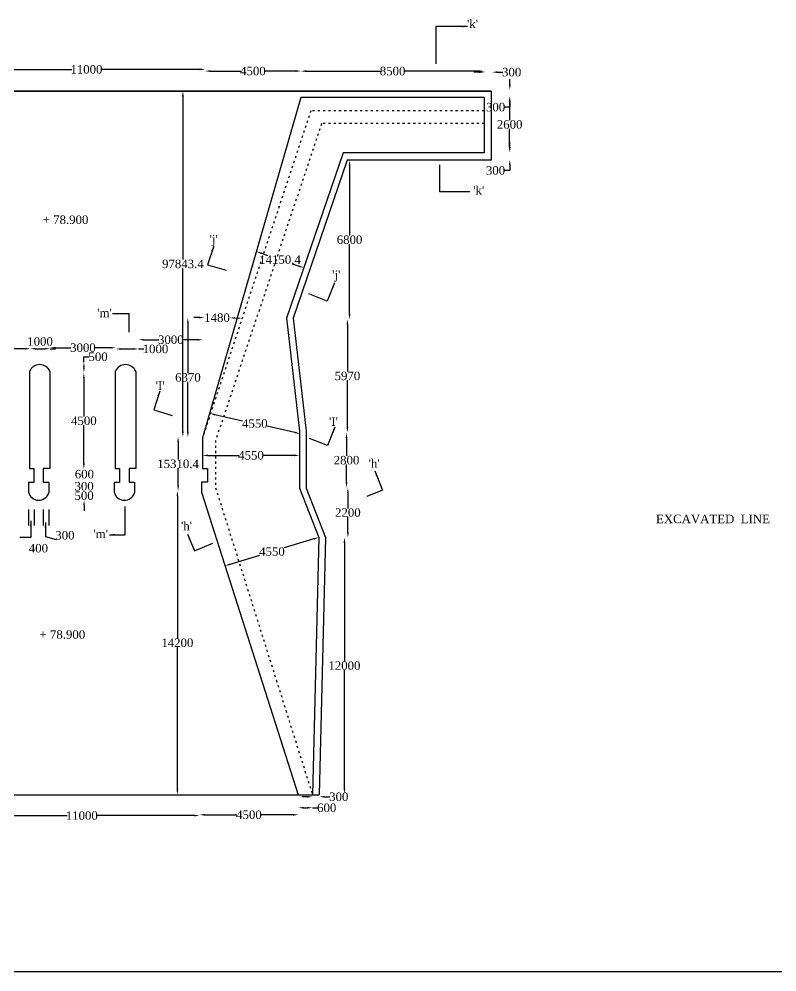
# Model space of a CAD drawing. Header units: millimetres. Extents: x 25263 to 1189477, y 36281 to 720269.
# Drawn here: x 509882 to 724245, y 36281 to 305945 of the extents above; entities that cross this region are included whole.
import ezdxf

# ---------------------------------------------------------------- set-up
doc = ezdxf.new("R2010")
doc.units = ezdxf.units.MM
doc.header["$MEASUREMENT"] = 0
doc.header["$PDMODE"] = 66
doc.header["$PDSIZE"] = 170
doc.linetypes.add('ACAD_ISO03W100', pattern=[30, 12, -18])
for name, color, linetype in [('DIM', 5, 'Continuous'), ('DOT LINE', 3, 'ACAD_ISO03W100'), ('DWG. LINE', 1, 'Continuous'), ('DWG.LINE', 10, 'Continuous'), ('TEXT', 7, 'Continuous')]:
    doc.layers.add(name, color=color, linetype=linetype)
doc.layers.add('TITLE', color=7, linetype='Continuous', lineweight=30)
doc.styles.get("Standard").update_dxf_attribs({"font": 'TIMES.TTF', "height": 2400})
doc.dimstyles.get("Standard").update_dxf_attribs({"dimtxt": 2400, "dimasz": 1500, "dimexe": 0.18, "dimexo": 0.0625, "dimgap": 0.09, "dimtad": 0, "dimtih": 1, "dimtoh": 1, "dimdec": 1, "dimzin": 0, "dimdsep": 46, "dimtxsty": 'Standard', "dimcen": 0.09, "dimse1": 1, "dimse2": 1, "dimclrd": 5, "dimclre": 5, "dimclrt": 4, "dimadec": 0, "dimazin": 0, "dimtfac": 1, "dimtdec": 1, "dimtofl": 0, "dimtmove": 0, "dimatfit": 3, "dimfxl": 1, "dimtolj": 1, "dimtzin": 0, "dimarcsym": 0})

# ---------------------------------------------------------------- blocks, each defined once
blk = doc.blocks.new('*D112')
at = {"layer": 'Defpoints', "color": 0}
for p in [(528479, 205830), (528214, 178669), (528479, 178669)]:
    blk.add_point(p, dxfattribs=at)
at = {"layer": 'DIM', "color": 5, "lineweight": -2}
for p, q in [((528214, 204330), (528214, 193470)), ((528214, 180169), (528214, 191028))]:
    blk.add_line(p, q, dxfattribs=at)
at = {"layer": 'DIM', "color": 5}
for points in [[(527964, 204330), (528464, 204330), (528214, 205830)], [(527964, 180169), (528464, 180169), (528214, 178669)]]:
    blk.add_solid(points, dxfattribs=at)
at = {"layer": 'DIM', "color": 4, "insert": (528214, 192249), "char_height": 2400, "attachment_point": 5}
blk.add_mtext('\\A1;4500', dxfattribs=at)
blk = doc.blocks.new('*D113')
at = {"layer": 'Defpoints', "color": 0}
for p in [(528214, 208866), (528217, 208866), (528214, 205830)]:
    blk.add_point(p, dxfattribs=at)
at = {"layer": 'DIM', "color": 5, "lineweight": -2}
for p, q in [((528217, 208866), (528217, 210366)), ((528217, 210366), (529717, 210366)), ((528217, 207330), (528217, 207366))]:
    blk.add_line(p, q, dxfattribs=at)
at = {"layer": 'DIM', "color": 5}
for points in [[(527967, 207366), (528467, 207366), (528217, 208866)], [(527967, 207330), (528467, 207330), (528217, 205830)]]:
    blk.add_solid(points, dxfattribs=at)
at = {"layer": 'DIM', "color": 4, "insert": (532227, 210366), "char_height": 2400, "attachment_point": 5}
blk.add_mtext('\\A1;500', dxfattribs=at)
blk = doc.blocks.new('*D133')
at = {"layer": 'Defpoints', "color": 0}
for p in [(494302, 80500), (560942, 80527), (560942, 80500)]:
    blk.add_point(p, dxfattribs=at)
at = {"layer": 'DIM', "color": 5, "lineweight": -2}
for p, q in [((495802, 80527), (523463, 80527)), ((559442, 80527), (531781, 80527))]:
    blk.add_line(p, q, dxfattribs=at)
at = {"layer": 'DIM', "color": 5}
for points in [[(495802, 80777), (495802, 80277), (494302, 80527)], [(559442, 80777), (559442, 80277), (560942, 80527)]]:
    blk.add_solid(points, dxfattribs=at)
at = {"layer": 'DIM', "color": 4, "insert": (527622, 80527), "char_height": 2400, "attachment_point": 5}
blk.add_mtext('\\A1;11000', dxfattribs=at)
blk = doc.blocks.new('*D134')
at = {"layer": 'Defpoints', "color": 0}
for p in [(560942, 80527), (588868, 80751), (588868, 80527)]:
    blk.add_point(p, dxfattribs=at)
at = {"layer": 'DIM', "color": 5, "lineweight": -2}
for p, q in [((562442, 80751), (571452, 80751)), ((587368, 80751), (578358, 80751))]:
    blk.add_line(p, q, dxfattribs=at)
at = {"layer": 'DIM', "color": 5}
for points in [[(562442, 81001), (562442, 80501), (560942, 80751)], [(587368, 81001), (587368, 80501), (588868, 80751)]]:
    blk.add_solid(points, dxfattribs=at)
at = {"layer": 'DIM', "color": 4, "insert": (574905, 80751), "char_height": 2400, "attachment_point": 5}
blk.add_mtext('\\A1;4500', dxfattribs=at)
blk = doc.blocks.new('*D135')
at = {"layer": 'Defpoints', "color": 0}
for p in [(588849, 86414), (592877, 86414), (592877, 82740)]:
    blk.add_point(p, dxfattribs=at)
at = {"layer": 'DIM', "color": 5, "lineweight": -2}
for p, q in [((590349, 82740), (591377, 82740)), ((592877, 82740), (594377, 82740))]:
    blk.add_line(p, q, dxfattribs=at)
at = {"layer": 'DIM', "color": 5}
for points in [[(590349, 82990), (590349, 82490), (588849, 82740)], [(591377, 82990), (591377, 82490), (592877, 82740)]]:
    blk.add_solid(points, dxfattribs=at)
at = {"layer": 'DIM', "color": 4, "insert": (596896, 82740), "char_height": 2400, "attachment_point": 5}
blk.add_mtext('\\A1;600', dxfattribs=at)
blk = doc.blocks.new('*D136')
at = {"layer": 'Defpoints', "color": 0}
for p in [(592877, 86414), (594782, 86414), (594782, 85850)]:
    blk.add_point(p, dxfattribs=at)
at = {"layer": 'DIM', "color": 5, "lineweight": -2}
for p, q in [((591377, 85850), (589877, 85850)), ((596282, 85850), (597782, 85850))]:
    blk.add_line(p, q, dxfattribs=at)
at = {"layer": 'DIM', "color": 5}
for points in [[(591377, 86100), (591377, 85600), (592877, 85850)], [(596282, 86100), (596282, 85600), (594782, 85850)]]:
    blk.add_solid(points, dxfattribs=at)
at = {"layer": 'DIM', "color": 4, "insert": (600305, 85850), "char_height": 2400, "attachment_point": 5}
blk.add_mtext('\\A1;300', dxfattribs=at)
blk = doc.blocks.new('*D137')
at = {"layer": 'Defpoints', "color": 0}
for p in [(553898, 172429), (554654, 172429), (553898, 86414)]:
    blk.add_point(p, dxfattribs=at)
at = {"layer": 'DIM', "color": 5, "lineweight": -2}
for p, q in [((554654, 170929), (554654, 130642)), ((554654, 87914), (554654, 128200))]:
    blk.add_line(p, q, dxfattribs=at)
at = {"layer": 'DIM', "color": 5}
for points in [[(554404, 170929), (554904, 170929), (554654, 172429)], [(554404, 87914), (554904, 87914), (554654, 86414)]]:
    blk.add_solid(points, dxfattribs=at)
at = {"layer": 'DIM', "color": 4, "insert": (554654, 129421), "char_height": 2400, "attachment_point": 5}
blk.add_mtext('\\A1;14200', dxfattribs=at)
blk = doc.blocks.new('*D138')
at = {"layer": 'Defpoints', "color": 0}
for p in [(554650, 187713), (554858, 187713), (554650, 172402)]:
    blk.add_point(p, dxfattribs=at)
at = {"layer": 'DIM', "color": 5, "lineweight": -2}
for p, q in [((554858, 186213), (554858, 181282)), ((554858, 173902), (554858, 178833))]:
    blk.add_line(p, q, dxfattribs=at)
at = {"layer": 'DIM', "color": 5}
for points in [[(554608, 186213), (555108, 186213), (554858, 187713)], [(554608, 173902), (555108, 173902), (554858, 172402)]]:
    blk.add_solid(points, dxfattribs=at)
at = {"layer": 'DIM', "color": 4, "insert": (554858, 180057), "char_height": 2400, "attachment_point": 5}
blk.add_mtext('\\A1;15310.4', dxfattribs=at)
blk = doc.blocks.new('*D139')
at = {"layer": 'Defpoints', "color": 0}
for p in [(554858, 285556), (556217, 285556), (554858, 187713)]:
    blk.add_point(p, dxfattribs=at)
at = {"layer": 'DIM', "color": 5, "lineweight": -2}
for p, q in [((556217, 284056), (556217, 237859)), ((556217, 189213), (556217, 235410))]:
    blk.add_line(p, q, dxfattribs=at)
at = {"layer": 'DIM', "color": 5}
for points in [[(555967, 284056), (556467, 284056), (556217, 285556)], [(555967, 189213), (556467, 189213), (556217, 187713)]]:
    blk.add_solid(points, dxfattribs=at)
at = {"layer": 'DIM', "color": 4, "insert": (556217, 236634), "char_height": 2400, "attachment_point": 5}
blk.add_mtext('\\A1;97843.4', dxfattribs=at)
blk = doc.blocks.new('*D140')
at = {"layer": 'Defpoints', "color": 0}
for p in [(557877, 221401), (557643, 187657), (557877, 187657)]:
    blk.add_point(p, dxfattribs=at)
at = {"layer": 'DIM', "color": 5, "lineweight": -2}
for p, q in [((557643, 219901), (557643, 205754)), ((557643, 189157), (557643, 203305))]:
    blk.add_line(p, q, dxfattribs=at)
at = {"layer": 'DIM', "color": 5}
for points in [[(557393, 219901), (557893, 219901), (557643, 221401)], [(557393, 189157), (557893, 189157), (557643, 187657)]]:
    blk.add_solid(points, dxfattribs=at)
at = {"layer": 'DIM', "color": 4, "insert": (557643, 204529), "char_height": 2400, "attachment_point": 5}
blk.add_mtext('\\A1;6370', dxfattribs=at)
blk = doc.blocks.new('*D141')
at = {"layer": 'Defpoints', "color": 0}
for p in [(494509, 212762), (513046, 212762), (513046, 212647)]:
    blk.add_point(p, dxfattribs=at)
at = {"layer": 'DIM', "color": 5, "lineweight": -2}
for p, q in [((496009, 212647), (500369, 212647)), ((511546, 212647), (507187, 212647))]:
    blk.add_line(p, q, dxfattribs=at)
at = {"layer": 'DIM', "color": 5}
for points in [[(496009, 212897), (496009, 212397), (494509, 212647)], [(511546, 212897), (511546, 212397), (513046, 212647)]]:
    blk.add_solid(points, dxfattribs=at)
at = {"layer": 'DIM', "color": 4, "insert": (503778, 212647), "char_height": 2400, "attachment_point": 5}
blk.add_mtext('\\A1;3000', dxfattribs=at)
blk = doc.blocks.new('*D142')
at = {"layer": 'Defpoints', "color": 0}
for p in [(518692, 212647), (537207, 212930), (537207, 212647)]:
    blk.add_point(p, dxfattribs=at)
at = {"layer": 'DIM', "color": 5, "lineweight": -2}
for p, q in [((520192, 212930), (524541, 212930)), ((535707, 212930), (531358, 212930))]:
    blk.add_line(p, q, dxfattribs=at)
at = {"layer": 'DIM', "color": 5}
for points in [[(520192, 213180), (520192, 212680), (518692, 212930)], [(535707, 213180), (535707, 212680), (537207, 212930)]]:
    blk.add_solid(points, dxfattribs=at)
at = {"layer": 'DIM', "color": 4, "insert": (527949, 212930), "char_height": 2400, "attachment_point": 5}
blk.add_mtext('\\A1;3000', dxfattribs=at)
blk = doc.blocks.new('*D143')
at = {"layer": 'Defpoints', "color": 0}
for p in [(537207, 212930), (543693, 212930), (543693, 212580)]:
    blk.add_point(p, dxfattribs=at)
at = {"layer": 'DIM', "color": 5, "lineweight": -2}
for p, q in [((538707, 212580), (542193, 212580)), ((543693, 212580), (545193, 212580))]:
    blk.add_line(p, q, dxfattribs=at)
at = {"layer": 'DIM', "color": 5}
for points in [[(538707, 212830), (538707, 212330), (537207, 212580)], [(542193, 212830), (542193, 212330), (543693, 212580)]]:
    blk.add_solid(points, dxfattribs=at)
at = {"layer": 'DIM', "color": 4, "insert": (548466, 212580), "char_height": 2400, "attachment_point": 5}
blk.add_mtext('\\A1;1000', dxfattribs=at)
blk = doc.blocks.new('*D144')
at = {"layer": 'Defpoints', "color": 0}
for p in [(543723, 213580), (561895, 215188), (561895, 213580)]:
    blk.add_point(p, dxfattribs=at)
at = {"layer": 'DIM', "color": 5, "lineweight": -2}
for p, q in [((545223, 215188), (549400, 215188)), ((560395, 215188), (556218, 215188))]:
    blk.add_line(p, q, dxfattribs=at)
at = {"layer": 'DIM', "color": 5}
for points in [[(545223, 215438), (545223, 214938), (543723, 215188)], [(560395, 215438), (560395, 214938), (561895, 215188)]]:
    blk.add_solid(points, dxfattribs=at)
at = {"layer": 'DIM', "color": 4, "insert": (552809, 215188), "char_height": 2400, "attachment_point": 5}
blk.add_mtext('\\A1;3000', dxfattribs=at)
blk = doc.blocks.new('*D145')
at = {"layer": 'Defpoints', "color": 0}
for p in [(562297, 221447), (569450, 221363), (569451, 221375)]:
    blk.add_point(p, dxfattribs=at)
at = {"layer": 'DIM', "color": 5, "lineweight": -2}
for p, q in [((560797, 221477), (559297, 221495)), ((570950, 221358), (572450, 221340))]:
    blk.add_line(p, q, dxfattribs=at)
at = {"layer": 'DIM', "color": 5}
for points in [[(560800, 221727), (560794, 221227), (562297, 221460)], [(570953, 221608), (570947, 221108), (569451, 221375)]]:
    blk.add_solid(points, dxfattribs=at)
at = {"layer": 'DIM', "color": 4, "insert": (565874, 221417), "char_height": 2400, "attachment_point": 5}
blk.add_mtext('\\A1;1480', dxfattribs=at)
blk = doc.blocks.new('*D146')
at = {"layer": 'Defpoints', "color": 0}
for p in [(576999, 240140), (590386, 235556), (590386, 235556)]:
    blk.add_point(p, dxfattribs=at)
at = {"layer": 'DIM', "color": 5, "lineweight": -2}
for p, q in [((578418, 239655), (580117, 239073)), ((588967, 236042), (587268, 236624))]:
    blk.add_line(p, q, dxfattribs=at)
at = {"layer": 'DIM', "color": 5}
for points in [[(578499, 239891), (578337, 239418), (576999, 240140)], [(589048, 236279), (588886, 235806), (590386, 235556)]]:
    blk.add_solid(points, dxfattribs=at)
at = {"layer": 'DIM', "color": 4, "insert": (583693, 237848), "char_height": 2400, "attachment_point": 5}
blk.add_mtext('\\A1;14150.4', dxfattribs=at)
blk = doc.blocks.new('*D147')
at = {"layer": 'Defpoints', "color": 0}
for p in [(604010, 266002), (603361, 220974), (604010, 220974)]:
    blk.add_point(p, dxfattribs=at)
at = {"layer": 'DIM', "color": 5, "lineweight": -2}
for p, q in [((603361, 264502), (603361, 244709)), ((603361, 222474), (603361, 242267))]:
    blk.add_line(p, q, dxfattribs=at)
at = {"layer": 'DIM', "color": 5}
for points in [[(603111, 264502), (603611, 264502), (603361, 266002)], [(603111, 222474), (603611, 222474), (603361, 220974)]]:
    blk.add_solid(points, dxfattribs=at)
at = {"layer": 'DIM', "color": 4, "insert": (603361, 243488), "char_height": 2400, "attachment_point": 5}
blk.add_mtext('\\A1;6800', dxfattribs=at)
blk = doc.blocks.new('*D148')
at = {"layer": 'Defpoints', "color": 0}
for p in [(603365, 220953), (602752, 188938), (603365, 188938)]:
    blk.add_point(p, dxfattribs=at)
at = {"layer": 'DIM', "color": 5, "lineweight": -2}
for p, q in [((602752, 219453), (602752, 206170)), ((602752, 190438), (602752, 203721))]:
    blk.add_line(p, q, dxfattribs=at)
at = {"layer": 'DIM', "color": 5}
for points in [[(602502, 219453), (603002, 219453), (602752, 220953)], [(602502, 190438), (603002, 190438), (602752, 188938)]]:
    blk.add_solid(points, dxfattribs=at)
at = {"layer": 'DIM', "color": 4, "insert": (602752, 204946), "char_height": 2400, "attachment_point": 5}
blk.add_mtext('\\A1;5970', dxfattribs=at)
blk = doc.blocks.new('*D149')
at = {"layer": 'Defpoints', "color": 0}
for p in [(602760, 188895), (602497, 173304), (602760, 173304)]:
    blk.add_point(p, dxfattribs=at)
at = {"layer": 'DIM', "color": 5, "lineweight": -2}
for p, q in [((602497, 187395), (602497, 182320)), ((602497, 174804), (602497, 179879))]:
    blk.add_line(p, q, dxfattribs=at)
at = {"layer": 'DIM', "color": 5}
for points in [[(602247, 187395), (602747, 187395), (602497, 188895)], [(602247, 174804), (602747, 174804), (602497, 173304)]]:
    blk.add_solid(points, dxfattribs=at)
at = {"layer": 'DIM', "color": 4, "insert": (602497, 181100), "char_height": 2400, "attachment_point": 5}
blk.add_mtext('\\A1;2800', dxfattribs=at)
blk = doc.blocks.new('*D150')
at = {"layer": 'Defpoints', "color": 0}
for p in [(641473, 290943), (643690, 290943), (643690, 290919)]:
    blk.add_point(p, dxfattribs=at)
at = {"layer": 'DIM', "color": 5, "lineweight": -2}
for p, q in [((639973, 290919), (638473, 290919)), ((645190, 290919), (646690, 290919))]:
    blk.add_line(p, q, dxfattribs=at)
at = {"layer": 'DIM', "color": 5}
for points in [[(639973, 291169), (639973, 290669), (641473, 290919)], [(645190, 291169), (645190, 290669), (643690, 290919)]]:
    blk.add_solid(points, dxfattribs=at)
at = {"layer": 'DIM', "color": 4, "insert": (649213, 290919), "char_height": 2400, "attachment_point": 5}
blk.add_mtext('\\A1;300', dxfattribs=at)
blk = doc.blocks.new('*D151')
at = {"layer": 'Defpoints', "color": 0}
for p in [(589599, 291204), (589599, 290943), (641473, 290943)]:
    blk.add_point(p, dxfattribs=at)
at = {"layer": 'DIM', "color": 5, "lineweight": -2}
for p, q in [((591099, 291204), (612163, 291204)), ((639973, 291204), (618910, 291204))]:
    blk.add_line(p, q, dxfattribs=at)
at = {"layer": 'DIM', "color": 5}
for points in [[(591099, 291454), (591099, 290954), (589599, 291204)], [(639973, 291454), (639973, 290954), (641473, 291204)]]:
    blk.add_solid(points, dxfattribs=at)
at = {"layer": 'DIM', "color": 4, "insert": (615536, 291204), "char_height": 2400, "attachment_point": 5}
blk.add_mtext('\\A1;8500', dxfattribs=at)
blk = doc.blocks.new('*D152')
at = {"layer": 'Defpoints', "color": 0}
for p in [(562458, 291227), (562458, 291204), (589599, 291204)]:
    blk.add_point(p, dxfattribs=at)
at = {"layer": 'DIM', "color": 5, "lineweight": -2}
for p, q in [((563958, 291227), (572576, 291227)), ((588099, 291227), (579482, 291227))]:
    blk.add_line(p, q, dxfattribs=at)
at = {"layer": 'DIM', "color": 5}
for points in [[(563958, 291477), (563958, 290977), (562458, 291227)], [(588099, 291477), (588099, 290977), (589599, 291227)]]:
    blk.add_solid(points, dxfattribs=at)
at = {"layer": 'DIM', "color": 4, "insert": (576029, 291227), "char_height": 2400, "attachment_point": 5}
blk.add_mtext('\\A1;4500', dxfattribs=at)
blk = doc.blocks.new('*D153')
at = {"layer": 'Defpoints', "color": 0}
for p in [(495383, 291707), (495383, 291233), (562495, 291233)]:
    blk.add_point(p, dxfattribs=at)
at = {"layer": 'DIM', "color": 5, "lineweight": -2}
for p, q in [((496883, 291707), (524780, 291707)), ((560995, 291707), (533098, 291707))]:
    blk.add_line(p, q, dxfattribs=at)
at = {"layer": 'DIM', "color": 5}
for points in [[(496883, 291957), (496883, 291457), (495383, 291707)], [(560995, 291957), (560995, 291457), (562495, 291707)]]:
    blk.add_solid(points, dxfattribs=at)
at = {"layer": 'DIM', "color": 4, "insert": (528939, 291707), "char_height": 2400, "attachment_point": 5}
blk.add_mtext('\\A1;11000', dxfattribs=at)
blk = doc.blocks.new('*D155')
at = {"layer": 'Defpoints', "color": 0}
for p in [(648555, 285926), (648555, 284008), (648689, 284008)]:
    blk.add_point(p, dxfattribs=at)
at = {"layer": 'DIM', "color": 5, "lineweight": -2}
for p, q in [((648689, 287426), (648689, 288926)), ((648689, 281008), (647189, 281008)), ((648689, 282508), (648689, 281008))]:
    blk.add_line(p, q, dxfattribs=at)
at = {"layer": 'DIM', "color": 5}
for points in [[(648439, 287426), (648939, 287426), (648689, 285926)], [(648439, 282508), (648939, 282508), (648689, 284008)]]:
    blk.add_solid(points, dxfattribs=at)
at = {"layer": 'DIM', "color": 4, "insert": (644666, 281008), "char_height": 2400, "attachment_point": 5}
blk.add_mtext('\\A1;300', dxfattribs=at)
blk = doc.blocks.new('*D156')
at = {"layer": 'Defpoints', "color": 0}
for p in [(648689, 284008), (648643, 268228), (648689, 268228)]:
    blk.add_point(p, dxfattribs=at)
at = {"layer": 'DIM', "color": 5, "lineweight": -2}
for p, q in [((648643, 282508), (648643, 277339)), ((648643, 269728), (648643, 274898))]:
    blk.add_line(p, q, dxfattribs=at)
at = {"layer": 'DIM', "color": 5}
for points in [[(648393, 282508), (648893, 282508), (648643, 284008)], [(648393, 269728), (648893, 269728), (648643, 268228)]]:
    blk.add_solid(points, dxfattribs=at)
at = {"layer": 'DIM', "color": 4, "insert": (648643, 276118), "char_height": 2400, "attachment_point": 5}
blk.add_mtext('\\A1;2600', dxfattribs=at)
blk = doc.blocks.new('*D157')
at = {"layer": 'Defpoints', "color": 0}
for p in [(648689, 268228), (648675, 266100), (648689, 266100)]:
    blk.add_point(p, dxfattribs=at)
at = {"layer": 'DIM', "color": 5, "lineweight": -2}
for p, q in [((648675, 269728), (648675, 271228)), ((648675, 264600), (648675, 263100)), ((648675, 263100), (647175, 263100))]:
    blk.add_line(p, q, dxfattribs=at)
at = {"layer": 'DIM', "color": 5}
for points in [[(648425, 269728), (648925, 269728), (648675, 268228)], [(648425, 264600), (648925, 264600), (648675, 266100)]]:
    blk.add_solid(points, dxfattribs=at)
at = {"layer": 'DIM', "color": 4, "insert": (644652, 263100), "char_height": 2400, "attachment_point": 5}
blk.add_mtext('\\A1;300', dxfattribs=at)
blk = doc.blocks.new('*D158')
at = {"layer": 'Defpoints', "color": 0}
for p in [(563799, 194416), (589346, 188606), (589361, 188670)]:
    blk.add_point(p, dxfattribs=at)
at = {"layer": 'DIM', "color": 5, "lineweight": -2}
for p, q in [((565248, 194023), (573112, 192255)), ((587883, 188935), (580018, 190703))]:
    blk.add_line(p, q, dxfattribs=at)
at = {"layer": 'DIM', "color": 5}
for points in [[(565303, 194267), (565193, 193779), (563784, 194352)], [(587938, 189179), (587828, 188691), (589346, 188606)]]:
    blk.add_solid(points, dxfattribs=at)
at = {"layer": 'DIM', "color": 4, "insert": (576565, 191479), "char_height": 2400, "attachment_point": 5}
blk.add_mtext('\\A1;4550', dxfattribs=at)
blk = doc.blocks.new('*D159')
at = {"layer": 'Defpoints', "color": 0}
for p in [(561790, 182468), (589191, 182468), (589191, 182468)]:
    blk.add_point(p, dxfattribs=at)
at = {"layer": 'DIM', "color": 5, "lineweight": -2}
for p, q in [((563290, 182468), (572038, 182468)), ((587691, 182468), (578944, 182468))]:
    blk.add_line(p, q, dxfattribs=at)
at = {"layer": 'DIM', "color": 5}
for points in [[(563290, 182718), (563290, 182218), (561790, 182468)], [(587691, 182718), (587691, 182218), (589191, 182468)]]:
    blk.add_solid(points, dxfattribs=at)
at = {"layer": 'DIM', "color": 4, "insert": (575491, 182468), "char_height": 2400, "attachment_point": 5}
blk.add_mtext('\\A1;4550', dxfattribs=at)
blk = doc.blocks.new('*D160')
at = {"layer": 'Defpoints', "color": 0}
for p in [(594657, 159253), (594657, 159253), (568164, 151227)]:
    blk.add_point(p, dxfattribs=at)
at = {"layer": 'DIM', "color": 5, "lineweight": -2}
for p, q in [((593221, 158819), (584863, 156286)), ((569599, 151662), (577957, 154194))]:
    blk.add_line(p, q, dxfattribs=at)
at = {"layer": 'DIM', "color": 5}
for points in [[(593149, 159058), (593294, 158579), (594657, 159253)], [(569527, 151901), (569672, 151423), (568164, 151227)]]:
    blk.add_solid(points, dxfattribs=at)
at = {"layer": 'DIM', "color": 4, "insert": (581410, 155240), "char_height": 2400, "attachment_point": 5}
blk.add_mtext('\\A1;4550', dxfattribs=at)
blk = doc.blocks.new('*D161')
at = {"layer": 'Defpoints', "color": 0}
for p in [(602497, 173304), (602497, 159216), (602891, 159216)]:
    blk.add_point(p, dxfattribs=at)
at = {"layer": 'DIM', "color": 5, "lineweight": -2}
for p, q in [((602891, 171804), (602891, 167481)), ((602891, 160716), (602891, 165039))]:
    blk.add_line(p, q, dxfattribs=at)
at = {"layer": 'DIM', "color": 5}
for points in [[(602641, 171804), (603141, 171804), (602891, 173304)], [(602641, 160716), (603141, 160716), (602891, 159216)]]:
    blk.add_solid(points, dxfattribs=at)
at = {"layer": 'DIM', "color": 4, "insert": (602891, 166260), "char_height": 2400, "attachment_point": 5}
blk.add_mtext('\\A1;2200', dxfattribs=at)
blk = doc.blocks.new('*D162')
at = {"layer": 'Defpoints', "color": 0}
for p in [(602891, 159216), (601912, 86703), (602891, 86703)]:
    blk.add_point(p, dxfattribs=at)
at = {"layer": 'DIM', "color": 5, "lineweight": -2}
for p, q in [((601912, 157716), (601912, 124180)), ((601912, 88203), (601912, 121739))]:
    blk.add_line(p, q, dxfattribs=at)
at = {"layer": 'DIM', "color": 5}
for points in [[(601662, 157716), (602162, 157716), (601912, 159216)], [(601662, 88203), (602162, 88203), (601912, 86703)]]:
    blk.add_solid(points, dxfattribs=at)
at = {"layer": 'DIM', "color": 4, "insert": (601912, 122960), "char_height": 2400, "attachment_point": 5}
blk.add_mtext('\\A1;12000', dxfattribs=at)

msp = doc.modelspace()

# ---------------------------------------------------------------- linework, layer by layer
at = {"layer": 'DIM', "color": 5}
for p, q in [((514546.06, 212647.14), (517191.89, 212647.14)), ((518691.89, 212647.14), (520191.89, 212647.14)), ((528275.84, 168289.11), (528276.56, 166789.11))]:
    msp.add_line(p, q, dxfattribs=at)
for points in [[(514546.06, 212897.14), (514546.06, 212397.14), (513046.06, 212647.14)], [(517191.89, 212897.14), (517191.89, 212397.14), (518691.89, 212647.14)], [(528525.84, 168289.23), (528025.84, 168288.99), (528275.12, 169789.11)]]:
    msp.add_solid(points, dxfattribs=at)
at = {"layer": 'DOT LINE', "ltscale": 50}
for points in [[(641467.84, 280007.89), (592393.63, 280007.89), (561790.35, 187458.68)], [(641467.84, 276342.07), (595439.53, 276342.07), (565478.84, 186712.65), (565478.84, 173258.74), (592877.25, 86413.76)]]:
    msp.add_lwpolyline(points, dxfattribs=at)
at = {"layer": 'DWG. LINE'}
msp.add_lwpolyline([(160026.02, 285620.67), (643388.87, 285620.67)], dxfattribs=at)
at = {"layer": 'DWG.LINE'}
for p, q in [((641467.84, 283722.11), (641467.84, 268070.28)), ((601519.69, 268070.28), (585503.59, 221296.43)), ((585503.59, 221296.43), (589191.42, 189283.32)), ((589191.42, 189283.32), (589191.42, 173208.48)), ((589191.42, 173208.48), (594656.65, 159253.44)), ((594656.65, 159253.44), (592877.25, 86413.76))]:
    msp.add_line(p, q, dxfattribs=at)
for points in [[(325551.32, 285556.07), (643372.28, 285556.07)], [(589580.81, 283722.11), (561790.35, 187458.68)], [(643372.28, 285556.07), (643372.28, 266001.77), (602715.84, 266001.77), (587408.03, 221296.43), (591095.86, 189283.32), (591095.86, 173208.48), (596561.09, 159253.44), (594781.69, 86413.76)], [(641467.84, 283722.11), (589580.81, 283722.11)], [(641467.84, 268070.28), (601519.69, 268070.28)], [(512852.04, 206285.34), (512852.04, 178754.22), (514076.87, 178754.22), (514076.87, 174819.6), (512548.47, 174819.6), (512548.47, 172009.89)], [(518625.99, 206221.88), (518625.99, 178749.46), (516731.37, 178749.46), (516731.37, 174887.98), (518280.71, 174887.98), (518280.71, 171820.77)], [(537099.41, 206285.34), (537099.41, 178754.22), (538324.24, 178754.22), (538324.24, 174819.6), (536795.85, 174819.6), (536795.85, 172009.89)], [(542873.37, 206221.88), (542873.37, 178749.46), (540978.75, 178749.46), (540978.75, 174887.98), (542528.09, 174887.98), (542528.09, 171820.77)], [(561790.35, 187458.68), (561790.35, 178741.77), (563163.29, 178741.77), (563163.29, 174856.08), (561517.06, 174856.08), (561517.06, 172053.44), (588848.62, 86413.76)], [(512526.06, 167124.98), (512526.06, 162599.05)], [(514183.31, 167124.98), (514183.31, 162599.05)], [(516687.62, 167124.98), (516687.62, 162599.05)], [(518308.05, 167124.98), (518308.05, 162599.05)], [(461461.02, 86413.76), (594781.69, 86413.76)]]:
    msp.add_lwpolyline(points, dxfattribs=at)
for centre, radius, start, end in [((515725.38, 205013.5), 3142.25, 22.6164953, 156.1240744), ((539972.76, 205013.5), 3142.25, 22.6164953, 156.1240744), ((515442.9, 172773.43), 2993.45, 194.7776119, 341.4430835), ((539690.28, 172773.43), 2993.45, 194.7776119, 341.4430835)]:
    msp.add_arc(centre, radius, start, end, dxfattribs=at)
at = {"layer": 'TITLE'}
msp.add_line((1185796.23, 36280.55), (25263.28, 36280.55), dxfattribs=at)

# ---------------------------------------------------------------- texts
at = {"layer": 'DIM', "color": 4, "char_height": 2400, "attachment_point": 5}
for s, insert in [('\\A1;1000', (515818.92, 214690.56)), ('\\A1;600', (528353.88, 177141.56)), ('\\A1;300', (528274.52, 173725.43)), ('\\A1;500', (528274.52, 171058)), ('\\A1;300', (522855, 159837.6)), ('\\A1;400', (515357.34, 156189.31))]:
    msp.add_mtext(s, dxfattribs=dict(at, insert=insert))
at = {"layer": 'TEXT'}
for s, p in [("'k'", (636588.05, 303401.92)), ("'k'", (638339.41, 256251.08)), ('+ 78.900', (516571.59, 247955.31)), ("'j'", (563781.68, 242478.62)), ("'j'", (598447.42, 232392.18)), ("'m'", (531996.49, 221579.19)), ("'I'", (548519.32, 200978.81)), ("'I'", (597548.61, 190827.65)), ("'h'", (608765.77, 178975.75)), ('EXCAVATED  LINE', (690049.18, 163274.67)), ("'h'", (555689.9, 161272.71)), ("'m'", (530920.78, 159042.97)), ('+ 78.900', (515669.1, 130575.8))]:
    msp.add_text(s, height=2400, dxfattribs=at).set_placement(p)

# ---------------------------------------------------------------- dimensions: what is measured, and where the dimension line sits
at = {"layer": 'DIM'}
for p1, p2, distance, text, picture, middle in [((562495, 291232.95), (495383.5, 291232.95), -473.66, '11000', '*D153', (528939.25, 291706.61)), ((589599.49, 291203.84), (562457.82, 291203.84), -22.91, '4500', '*D152', (576028.66, 291226.75)), ((641472.99, 290942.87), (589599.49, 290942.87), -260.97, '8500', '*D151', (615536.24, 291203.84)), ((641472.99, 290942.87), (643689.72, 290942.87), -23.56, '300', '*D150', (649212.66, 290919.31)), ((648554.73, 285926.26), (648554.73, 284008.3), 134.43, '300', '*D155', (644666.22, 281008.3)), ((648689.16, 284008.3), (648689.16, 268228.44), -46.05, '2600', '*D156', (648643.11, 276118.37)), ((648689.16, 268228.44), (648689.16, 266099.98), -14.43, '300', '*D157', (644651.79, 263099.98)), ((604009.85, 266001.77), (604009.85, 220974.4), -648.41, '6800', '*D147', (603361.44, 243488.09)), ((557877.23, 221401.01), (557877.23, 187657.49), -234.71, '6370', '*D140', (557642.52, 204529.25)), ((562296.83, 221447.13), (569450.39, 221362.79), 12.44, '1480', '*D145', (565873.76, 221417.4)), ((603364.96, 220953.31), (603364.96, 188937.84), -612.61, '5970', '*D148', (602752.35, 204945.57)), ((543723.08, 213580.37), (561895.04, 213580.37), 1607.26, '3000', '*D144', (552809.06, 215187.64)), ((494509.39, 212762.26), (513046.06, 212762.26), -115.13, '3000', '*D141', (503777.72, 212647.14)), ((518691.89, 212647.14), (537206.92, 212647.14), 282.45, '3000', '*D142', (527949.41, 212929.59)), ((537206.92, 212929.59), (543692.54, 212929.59), -349.94, '1000', '*D143', (548465.59, 212579.65)), ((528214.01, 205829.62), (528214.01, 208865.77), -3.11, '500', '*D113', (532227.09, 210365.77)), ((528478.93, 205829.62), (528478.93, 178669.07), -264.92, '4500', '*D112', (528214.01, 192249.34)), ((563798.8, 194415.75), (589360.67, 188669.72), -65.34, '4550', '*D158', (576565.4, 191478.98)), ((602759.53, 188894.75), (602759.53, 173304.41), -262.18, '2800', '*D149', (602497.35, 181099.58)), ((561790.35, 182468.23), (589191.42, 182468.23), 0, '4550', '*D159', (575490.88, 182468.23)), ((602497.35, 173304.41), (602497.35, 159215.9), 393.98, '2200', '*D161', (602891.33, 166260.15)), ((553897.87, 86413.76), (553897.87, 172428.56), -756.52, '14200', '*D137', (554654.4, 129421.16)), ((568163.69, 151227.12), (594656.65, 159253.44), 0, '4550', '*D160', (581410.17, 155240.28)), ((602891.33, 159215.9), (602891.33, 86703.11), -979.62, '12000', '*D162', (601911.71, 122959.5)), ((588848.62, 86413.76), (592877.25, 86413.76), -3673.99, '600', '*D135', (596895.87, 82739.77)), ((592877.25, 86413.76), (594781.69, 86413.76), -564.24, '300', '*D136', (600304.64, 85849.53)), ((494301.81, 80499.64), (560941.75, 80499.64), 26.94, '11000', '*D133', (527621.78, 80526.58)), ((560941.75, 80526.58), (588868.35, 80526.58), 224.64, '4500', '*D134', (574905.05, 80751.22))]:
    dim = msp.add_aligned_dim(p1=p1, p2=p2, distance=distance, text=text, dimstyle='Standard', dxfattribs=at)
    dim.commit()
    dim.dimension.update_dxf_attribs({"geometry": picture, "text_midpoint": middle})
for p1, p2, distance, picture, middle in [((554858.31, 187712.68), (554858.31, 285556.07), -1358.9, '*D139', (556217.21, 236634.37)), ((576999.14, 240140.43), (590386.44, 235556.41), 0, '*D146', (583692.79, 237848.42)), ((554650.02, 172402.26), (554650.02, 187712.68), -208.3, '*D138', (554858.31, 180057.47))]:
    dim = msp.add_aligned_dim(p1=p1, p2=p2, distance=distance, dimstyle='Standard', dxfattribs=at)
    dim.commit()
    dim.dimension.update_dxf_attribs({"geometry": picture, "text_midpoint": middle})

# ---------------------------------------------------------------- leaders
for points in [[(636716.39, 303839.38), (627789.42, 303839.38), (627789.42, 293298.45)], [(637374.71, 257092.98), (628851.86, 257092.98), (628851.86, 264721.44)], [(564945.03, 241714.99), (563227.09, 236424.21), (568492.34, 234839.43)], [(599111.42, 231300.4), (597067.49, 226128.38), (591889.54, 228169.96)], [(536341.6, 222571.67), (540970.37, 222571.67), (540970.37, 217373.02)], [(549679.77, 200605.31), (547961.84, 195314.53), (553227.09, 193729.75)], [(599213.69, 190412.95), (597169.76, 185240.93), (591991.81, 187282.51)], [(610492.82, 178094.36), (612690.97, 172657.27), (608280, 170873.96)], [(535464.38, 160020.38), (539930.56, 160020.38), (539930.56, 167981.05)], [(513197.91, 163929.09), (513197.91, 159264.89), (510082, 159264.89)], [(517349.17, 163506.15), (517349.17, 159502.15), (520332.15, 158616.84)], [(557568.95, 160178.07), (559506.88, 155490.17), (564692.47, 157633.83)]]:
    msp.add_leader(points, dimstyle='Standard', override={"dimgap": 0.09, "dimtad": 0}, dxfattribs=at)

doc.saveas('drawing.dxf')
